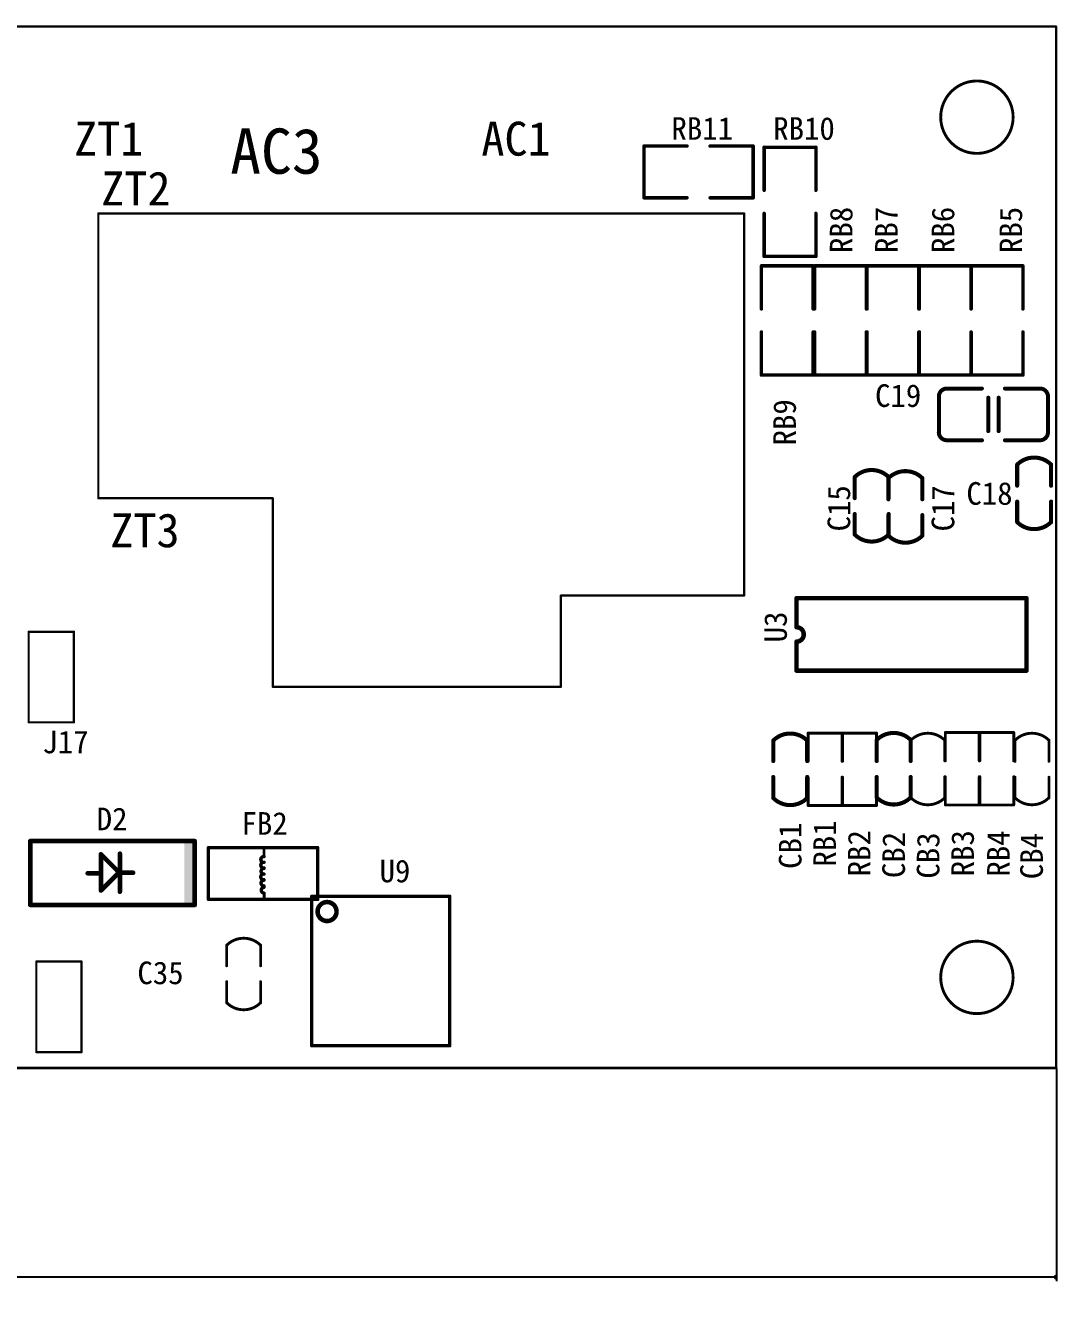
# Model space of a CAD drawing. Extents: x 780 to 1278, y 406 to 602.
# Drawn here: x 1120.5 to 1166.1, y 452.1 to 508.4 of the extents above; entities that cross this region are included whole.
import ezdxf

# ---------------------------------------------------------------- set-up
doc = ezdxf.new("R2010")
doc.units = 0
doc.header["$MEASUREMENT"] = 0
doc.layers.get('0').update_dxf_attribs({"linetype": 'CONTINUOUS'})
doc.layers.get('Defpoints').update_dxf_attribs({"linetype": 'CONTINUOUS'})
doc.layers.add('BOTTOMOVERLAY', color=7, linetype='CONTINUOUS')
doc.layers.add('KEEPOUTLAYER', color=6, linetype='CONTINUOUS')
doc.styles.get("Standard").update_dxf_attribs({"font": ''})
doc.styles.get('Standard').set_extended_font_data('SimSun')
doc.dimstyles.get("Standard").update_dxf_attribs({"dimtxt": 0.18, "dimasz": 0.18, "dimexe": 0.18, "dimexo": 0.0625, "dimgap": 0.09, "dimtad": 0, "dimtih": 1, "dimtoh": 1, "dimdec": 4, "dimzin": 0, "dimdsep": 46, "dimtxsty": 'Standard', "dimcen": 0.09, "dimadec": 0, "dimazin": 0, "dimtfac": 1, "dimtdec": 4, "dimtofl": 0, "dimtmove": 0, "dimatfit": 0, "dimfxl": 1, "dimtolj": 1, "dimtzin": 0, "dimarcsym": 0})

# ---------------------------------------------------------------- blocks, each defined once
blk = doc.blocks.new('2_0_2_B_12')
at = {"layer": 'BOTTOMOVERLAY', "const_width": 0.1}
for points in [[(-1, -2), (-1, 2)], [(-1, 2), (1, 2)], [(1, -2), (1, 2)], [(-1, -2), (1, -2)]]:
    blk.add_lwpolyline(points, dxfattribs=at)
at = {"layer": 'BOTTOMOVERLAY', "const_width": 0.05}
for points in [[(-1.025, 2, 1), (-0.975, 2, 1)], [(-1.025, 2, 1), (-0.975, 2, 1)], [(0.975, 2, 1), (1.025, 2, 1)], [(0.975, 2, 1), (1.025, 2, 1)], [(-1.025, -2, 1), (-0.975, -2, 1)], [(-1.025, -2, 1), (-0.975, -2, 1)], [(0.975, -2, 1), (1.025, -2, 1)], [(0.975, -2, 1), (1.025, -2, 1)]]:
    blk.add_lwpolyline(points, format="xyb", close=True, dxfattribs=at)
blk = doc.blocks.new('2_0_2_B_13')
at = {"layer": 'BOTTOMOVERLAY', "const_width": 0.1}
for points in [[(-1, 2), (-1, -2)], [(1, 2), (-1, 2)], [(1, 2), (1, -2)], [(1, -2), (-1, -2)]]:
    blk.add_lwpolyline(points, dxfattribs=at)
at = {"layer": 'BOTTOMOVERLAY', "const_width": 0.05}
for points in [[(-1.025, 2, 1), (-0.975, 2, 1)], [(-1.025, 2, 1), (-0.975, 2, 1)], [(0.975, 2, 1), (1.025, 2, 1)], [(0.975, 2, 1), (1.025, 2, 1)], [(-1.025, -2, 1), (-0.975, -2, 1)], [(-1.025, -2, 1), (-0.975, -2, 1)], [(0.975, -2, 1), (1.025, -2, 1)], [(0.975, -2, 1), (1.025, -2, 1)]]:
    blk.add_lwpolyline(points, format="xyb", close=True, dxfattribs=at)
blk = doc.blocks.new('0805_B_16')
at = {"layer": 'BOTTOMOVERLAY', "const_width": 0.15}
for points in [[(-2.413, -1.143), (-2.413, 1.143)], [(-0.508, 1.143), (-2.413, 1.143)], [(2.413, 1.143), (0.508, 1.143)], [(2.413, -1.143), (2.413, 1.143)], [(-0.508, -1.143), (-2.413, -1.143)], [(2.413, -1.143), (0.508, -1.143)]]:
    blk.add_lwpolyline(points, dxfattribs=at)
at = {"layer": 'BOTTOMOVERLAY', "const_width": 0.075}
for points in [[(-2.451, 1.143, 1), (-2.375, 1.143, 1)], [(-2.451, 1.143, 1), (-2.375, 1.143, 1)], [(-0.546, 1.143, 1), (-0.47, 1.143, 1)], [(0.47, 1.143, 1), (0.546, 1.143, 1)], [(2.375, 1.143, 1), (2.451, 1.143, 1)], [(2.375, 1.143, 1), (2.451, 1.143, 1)], [(-2.451, -1.143, 1), (-2.375, -1.143, 1)], [(-2.451, -1.143, 1), (-2.375, -1.143, 1)], [(-0.546, -1.143, 1), (-0.47, -1.143, 1)], [(0.47, -1.143, 1), (0.546, -1.143, 1)], [(2.375, -1.143, 1), (2.451, -1.143, 1)], [(2.375, -1.143, 1), (2.451, -1.143, 1)]]:
    blk.add_lwpolyline(points, format="xyb", close=True, dxfattribs=at)
blk = doc.blocks.new('0805_B_17')
at = {"layer": 'BOTTOMOVERLAY', "const_width": 0.15}
for points in [[(-0.508, 1.143), (-2.413, 1.143)], [(-2.413, -1.143), (-2.413, 1.143)], [(2.413, 1.143), (0.508, 1.143)], [(2.413, -1.143), (2.413, 1.143)], [(-0.508, -1.143), (-2.413, -1.143)], [(2.413, -1.143), (0.508, -1.143)]]:
    blk.add_lwpolyline(points, dxfattribs=at)
at = {"layer": 'BOTTOMOVERLAY', "const_width": 0.075}
for points in [[(-2.451, 1.143, 1), (-2.375, 1.143, 1)], [(-2.451, 1.143, 1), (-2.375, 1.143, 1)], [(-0.546, 1.143, 1), (-0.47, 1.143, 1)], [(0.47, 1.143, 1), (0.546, 1.143, 1)], [(2.375, 1.143, 1), (2.451, 1.143, 1)], [(2.375, 1.143, 1), (2.451, 1.143, 1)], [(-2.451, -1.143, 1), (-2.375, -1.143, 1)], [(-2.451, -1.143, 1), (-2.375, -1.143, 1)], [(-0.546, -1.143, 1), (-0.47, -1.143, 1)], [(0.47, -1.143, 1), (0.546, -1.143, 1)], [(2.375, -1.143, 1), (2.451, -1.143, 1)], [(2.375, -1.143, 1), (2.451, -1.143, 1)]]:
    blk.add_lwpolyline(points, format="xyb", close=True, dxfattribs=at)
blk = doc.blocks.new('0805_B_18')
at = {"layer": 'BOTTOMOVERLAY', "const_width": 0.15}
for points in [[(-0.508, 1.143), (-2.413, 1.143)], [(-2.413, -1.143), (-2.413, 1.143)], [(2.413, 1.143), (0.508, 1.143)], [(2.413, -1.143), (2.413, 1.143)], [(-0.508, -1.143), (-2.413, -1.143)], [(2.413, -1.143), (0.508, -1.143)]]:
    blk.add_lwpolyline(points, dxfattribs=at)
at = {"layer": 'BOTTOMOVERLAY', "const_width": 0.075}
for points in [[(-2.451, 1.143, 1), (-2.375, 1.143, 1)], [(-2.451, 1.143, 1), (-2.375, 1.143, 1)], [(-0.546, 1.143, 1), (-0.47, 1.143, 1)], [(0.47, 1.143, 1), (0.546, 1.143, 1)], [(2.375, 1.143, 1), (2.451, 1.143, 1)], [(2.375, 1.143, 1), (2.451, 1.143, 1)], [(-2.451, -1.143, 1), (-2.375, -1.143, 1)], [(-2.451, -1.143, 1), (-2.375, -1.143, 1)], [(-0.546, -1.143, 1), (-0.47, -1.143, 1)], [(0.47, -1.143, 1), (0.546, -1.143, 1)], [(2.375, -1.143, 1), (2.451, -1.143, 1)], [(2.375, -1.143, 1), (2.451, -1.143, 1)]]:
    blk.add_lwpolyline(points, format="xyb", close=True, dxfattribs=at)
blk = doc.blocks.new('0603C_B_41')
at = {"layer": 'BOTTOMOVERLAY', "const_width": 0.18}
for points in [[(-0.75, 1.257, -0.414214), (0.75, 1.257)], [(0.75, -1.283, -0.414214), (-0.75, -1.283)]]:
    blk.add_lwpolyline(points, format="xyb", dxfattribs=at)
for points in [[(-0.75, 1.257), (-0.75, 0.35)], [(0.75, 1.257), (0.75, 0.35)], [(-0.75, -0.35), (-0.75, -1.283)], [(0.75, -0.35), (0.75, -1.283)]]:
    blk.add_lwpolyline(points, dxfattribs=at)
at = {"layer": 'BOTTOMOVERLAY', "const_width": 0.09}
for points in [[(-0.795, 1.257, 1), (-0.705, 1.257, 1)], [(-0.795, 1.257, 1), (-0.705, 1.257, 1)], [(0.705, 1.257, 1), (0.795, 1.257, 1)], [(0.705, 1.257, 1), (0.795, 1.257, 1)], [(-0.795, 0.35, 1), (-0.705, 0.35, 1)], [(0.705, 0.35, 1), (0.795, 0.35, 1)], [(-0.795, -0.35, 1), (-0.705, -0.35, 1)], [(0.705, -0.35, 1), (0.795, -0.35, 1)], [(-0.795, -1.283, 1), (-0.705, -1.283, 1)], [(-0.795, -1.283, 1), (-0.705, -1.283, 1)], [(0.705, -1.283, 1), (0.795, -1.283, 1)], [(0.705, -1.283, 1), (0.795, -1.283, 1)]]:
    blk.add_lwpolyline(points, format="xyb", close=True, dxfattribs=at)
blk = doc.blocks.new('0603C_B_43')
at = {"layer": 'BOTTOMOVERLAY', "const_width": 0.18}
for points in [[(-0.75, 1.257, -0.414214), (0.75, 1.257)], [(0.75, -1.283, -0.414214), (-0.75, -1.283)]]:
    blk.add_lwpolyline(points, format="xyb", dxfattribs=at)
for points in [[(-0.75, 1.257), (-0.75, 0.35)], [(0.75, 1.257), (0.75, 0.35)], [(-0.75, -0.35), (-0.75, -1.283)], [(0.75, -0.35), (0.75, -1.283)]]:
    blk.add_lwpolyline(points, dxfattribs=at)
at = {"layer": 'BOTTOMOVERLAY', "const_width": 0.09}
for points in [[(-0.795, 1.257, 1), (-0.705, 1.257, 1)], [(-0.795, 1.257, 1), (-0.705, 1.257, 1)], [(0.705, 1.257, 1), (0.795, 1.257, 1)], [(0.705, 1.257, 1), (0.795, 1.257, 1)], [(-0.795, 0.35, 1), (-0.705, 0.35, 1)], [(0.705, 0.35, 1), (0.795, 0.35, 1)], [(-0.795, -0.35, 1), (-0.705, -0.35, 1)], [(0.705, -0.35, 1), (0.795, -0.35, 1)], [(-0.795, -1.283, 1), (-0.705, -1.283, 1)], [(-0.795, -1.283, 1), (-0.705, -1.283, 1)], [(0.705, -1.283, 1), (0.795, -1.283, 1)], [(0.705, -1.283, 1), (0.795, -1.283, 1)]]:
    blk.add_lwpolyline(points, format="xyb", close=True, dxfattribs=at)
blk = doc.blocks.new('0603C_B_44')
at = {"layer": 'BOTTOMOVERLAY', "const_width": 0.18}
for points in [[(-0.75, 1.257, -0.414214), (0.75, 1.257)], [(0.75, -1.283, -0.414214), (-0.75, -1.283)]]:
    blk.add_lwpolyline(points, format="xyb", dxfattribs=at)
for points in [[(-0.75, 1.257), (-0.75, 0.35)], [(0.75, 1.257), (0.75, 0.35)], [(-0.75, -0.35), (-0.75, -1.283)], [(0.75, -0.35), (0.75, -1.283)]]:
    blk.add_lwpolyline(points, dxfattribs=at)
at = {"layer": 'BOTTOMOVERLAY', "const_width": 0.09}
for points in [[(-0.795, 1.257, 1), (-0.705, 1.257, 1)], [(-0.795, 1.257, 1), (-0.705, 1.257, 1)], [(0.705, 1.257, 1), (0.795, 1.257, 1)], [(0.705, 1.257, 1), (0.795, 1.257, 1)], [(-0.795, 0.35, 1), (-0.705, 0.35, 1)], [(0.705, 0.35, 1), (0.795, 0.35, 1)], [(-0.795, -0.35, 1), (-0.705, -0.35, 1)], [(0.705, -0.35, 1), (0.795, -0.35, 1)], [(-0.795, -1.283, 1), (-0.705, -1.283, 1)], [(-0.795, -1.283, 1), (-0.705, -1.283, 1)], [(0.705, -1.283, 1), (0.795, -1.283, 1)], [(0.705, -1.283, 1), (0.795, -1.283, 1)]]:
    blk.add_lwpolyline(points, format="xyb", close=True, dxfattribs=at)
blk = doc.blocks.new('0805C_B_45')
at = {"layer": 'BOTTOMOVERLAY', "const_width": 0.178}
for points in [[(-2.413, 0.787, -0.414214), (-2.06, 1.14)], [(2.057, 1.143, -0.414214), (2.41, 0.79)], [(-2.057, -1.143, -0.414214), (-2.41, -0.79)], [(2.413, -0.787, -0.414214), (2.06, -1.14)]]:
    blk.add_lwpolyline(points, format="xyb", dxfattribs=at)
for points in [[(-0.508, 1.143), (-2.06, 1.143)], [(2.057, 1.143), (0.508, 1.143)], [(-2.41, 0.785), (-2.41, -0.79)], [(-0.229, 0.737), (-0.229, -0.737)], [(0.229, 0.737), (0.229, -0.737)], [(2.413, 0.787), (2.413, -0.787)], [(-0.508, -1.143), (-2.057, -1.143)], [(2.06, -1.143), (0.508, -1.143)]]:
    blk.add_lwpolyline(points, dxfattribs=at)
at = {"layer": 'BOTTOMOVERLAY', "const_width": 0.0889}
for points in [[(-2.105, 1.143, 1), (-2.016, 1.143, 1)], [(-2.105, 1.14, 1), (-2.016, 1.14, 1)], [(-0.552, 1.143, 1), (-0.464, 1.143, 1)], [(0.464, 1.143, 1), (0.552, 1.143, 1)], [(2.013, 1.143, 1), (2.102, 1.143, 1)], [(2.013, 1.143, 1), (2.102, 1.143, 1)], [(-2.457, 0.787, 1), (-2.369, 0.787, 1)], [(-2.455, 0.785, 1), (-2.366, 0.785, 1)], [(-0.273, 0.737, 1), (-0.184, 0.737, 1)], [(0.184, 0.737, 1), (0.273, 0.737, 1)], [(2.366, 0.79, 1), (2.455, 0.79, 1)], [(2.369, 0.787, 1), (2.457, 0.787, 1)], [(-2.455, -0.79, 1), (-2.366, -0.79, 1)], [(-2.455, -0.79, 1), (-2.366, -0.79, 1)], [(-2.102, -1.143, 1), (-2.013, -1.143, 1)], [(-2.102, -1.143, 1), (-2.013, -1.143, 1)], [(-0.552, -1.143, 1), (-0.464, -1.143, 1)], [(-0.273, -0.737, 1), (-0.184, -0.737, 1)], [(0.184, -0.737, 1), (0.273, -0.737, 1)], [(0.464, -1.143, 1), (0.552, -1.143, 1)], [(2.016, -1.14, 1), (2.105, -1.14, 1)], [(2.016, -1.143, 1), (2.105, -1.143, 1)], [(2.369, -0.787, 1), (2.457, -0.787, 1)], [(2.369, -0.787, 1), (2.457, -0.787, 1)]]:
    blk.add_lwpolyline(points, format="xyb", close=True, dxfattribs=at)
blk = doc.blocks.new('0603C_B_60')
at = {"layer": 'BOTTOMOVERLAY', "const_width": 0.127}
for points in [[(-1.27, -0.734, -0.414213), (-1.27, 0.766)], [(1.27, 0.766, -0.414213), (1.27, -0.734)]]:
    blk.add_lwpolyline(points, format="xyb", dxfattribs=at)
at = {"layer": 'BOTTOMOVERLAY', "const_width": 0.0635}
for points in [[(-1.302, 0.766, 1), (-1.238, 0.766, 1)], [(-1.302, 0.766, 1), (-1.238, 0.766, 1)], [(-0.394, 0.766, 1), (-0.331, 0.766, 1)], [(0.306, 0.766, 1), (0.369, 0.766, 1)], [(1.238, 0.766, 1), (1.302, 0.766, 1)], [(1.238, 0.766, 1), (1.302, 0.766, 1)], [(-1.302, -0.734, 1), (-1.238, -0.734, 1)], [(-1.302, -0.734, 1), (-1.238, -0.734, 1)], [(-0.394, -0.734, 1), (-0.331, -0.734, 1)], [(0.306, -0.734, 1), (0.369, -0.734, 1)], [(1.238, -0.734, 1), (1.302, -0.734, 1)], [(1.238, -0.734, 1), (1.302, -0.734, 1)]]:
    blk.add_lwpolyline(points, format="xyb", close=True, dxfattribs=at)
at = {"layer": 'BOTTOMOVERLAY', "const_width": 0.127}
for points in [[(-0.363, 0.766), (-1.27, 0.766)], [(1.27, 0.766), (0.337, 0.766)], [(-0.363, -0.734), (-1.27, -0.734)], [(1.27, -0.734), (0.337, -0.734)]]:
    blk.add_lwpolyline(points, dxfattribs=at)
blk = doc.blocks.new('0603C_B_70')
at = {"layer": 'BOTTOMOVERLAY', "const_width": 0.18}
for points in [[(-0.75, 1.257, -0.414214), (0.75, 1.257)], [(0.75, -1.283, -0.414214), (-0.75, -1.283)]]:
    blk.add_lwpolyline(points, format="xyb", dxfattribs=at)
for points in [[(-0.75, 0.35), (-0.75, 1.257)], [(0.75, 0.35), (0.75, 1.257)], [(-0.75, -1.283), (-0.75, -0.35)], [(0.75, -1.283), (0.75, -0.35)]]:
    blk.add_lwpolyline(points, dxfattribs=at)
at = {"layer": 'BOTTOMOVERLAY', "const_width": 0.09}
for points in [[(-0.795, 1.257, 1), (-0.705, 1.257, 1)], [(-0.795, 1.257, 1), (-0.705, 1.257, 1)], [(0.705, 1.257, 1), (0.795, 1.257, 1)], [(0.705, 1.257, 1), (0.795, 1.257, 1)], [(-0.795, 0.35, 1), (-0.705, 0.35, 1)], [(0.705, 0.35, 1), (0.795, 0.35, 1)], [(-0.795, -0.35, 1), (-0.705, -0.35, 1)], [(0.705, -0.35, 1), (0.795, -0.35, 1)], [(-0.795, -1.283, 1), (-0.705, -1.283, 1)], [(-0.795, -1.283, 1), (-0.705, -1.283, 1)], [(0.705, -1.283, 1), (0.795, -1.283, 1)], [(0.705, -1.283, 1), (0.795, -1.283, 1)]]:
    blk.add_lwpolyline(points, format="xyb", close=True, dxfattribs=at)
blk = doc.blocks.new('0603C_B_71')
at = {"layer": 'BOTTOMOVERLAY', "const_width": 0.18}
for points in [[(-0.75, 1.257, -0.414214), (0.75, 1.257)], [(0.75, -1.283, -0.414214), (-0.75, -1.283)]]:
    blk.add_lwpolyline(points, format="xyb", dxfattribs=at)
for points in [[(-0.75, 1.257), (-0.75, 0.35)], [(0.75, 1.257), (0.75, 0.35)], [(-0.75, -0.35), (-0.75, -1.283)], [(0.75, -0.35), (0.75, -1.283)]]:
    blk.add_lwpolyline(points, dxfattribs=at)
at = {"layer": 'BOTTOMOVERLAY', "const_width": 0.09}
for points in [[(-0.795, 1.257, 1), (-0.705, 1.257, 1)], [(-0.795, 1.257, 1), (-0.705, 1.257, 1)], [(0.705, 1.257, 1), (0.795, 1.257, 1)], [(0.705, 1.257, 1), (0.795, 1.257, 1)], [(-0.795, 0.35, 1), (-0.705, 0.35, 1)], [(0.705, 0.35, 1), (0.795, 0.35, 1)], [(-0.795, -0.35, 1), (-0.705, -0.35, 1)], [(0.705, -0.35, 1), (0.795, -0.35, 1)], [(-0.795, -1.283, 1), (-0.705, -1.283, 1)], [(-0.795, -1.283, 1), (-0.705, -1.283, 1)], [(0.705, -1.283, 1), (0.795, -1.283, 1)], [(0.705, -1.283, 1), (0.795, -1.283, 1)]]:
    blk.add_lwpolyline(points, format="xyb", close=True, dxfattribs=at)
blk = doc.blocks.new('0603C_B_72')
at = {"layer": 'BOTTOMOVERLAY', "const_width": 0.127}
for points in [[(-1.27, -0.734, -0.414213), (-1.27, 0.766)], [(1.27, 0.766, -0.414213), (1.27, -0.734)]]:
    blk.add_lwpolyline(points, format="xyb", dxfattribs=at)
for points in [[(-1.27, 0.766), (-0.363, 0.766)], [(0.337, 0.766), (1.27, 0.766)], [(-1.27, -0.734), (-0.363, -0.734)], [(0.337, -0.734), (1.27, -0.734)]]:
    blk.add_lwpolyline(points, dxfattribs=at)
at = {"layer": 'BOTTOMOVERLAY', "const_width": 0.0635}
for points in [[(-1.302, 0.766, 1), (-1.238, 0.766, 1)], [(-1.302, 0.766, 1), (-1.238, 0.766, 1)], [(-0.394, 0.766, 1), (-0.331, 0.766, 1)], [(0.306, 0.766, 1), (0.369, 0.766, 1)], [(1.238, 0.766, 1), (1.302, 0.766, 1)], [(1.238, 0.766, 1), (1.302, 0.766, 1)], [(-1.302, -0.734, 1), (-1.238, -0.734, 1)], [(-1.302, -0.734, 1), (-1.238, -0.734, 1)], [(-0.394, -0.734, 1), (-0.331, -0.734, 1)], [(0.306, -0.734, 1), (0.369, -0.734, 1)], [(1.238, -0.734, 1), (1.302, -0.734, 1)], [(1.238, -0.734, 1), (1.302, -0.734, 1)]]:
    blk.add_lwpolyline(points, format="xyb", close=True, dxfattribs=at)
blk = doc.blocks.new('0603C_B_73')
at = {"layer": 'BOTTOMOVERLAY', "const_width": 0.127}
for points in [[(-1.27, -0.734, -0.414213), (-1.27, 0.766)], [(1.27, 0.766, -0.414213), (1.27, -0.734)]]:
    blk.add_lwpolyline(points, format="xyb", dxfattribs=at)
at = {"layer": 'BOTTOMOVERLAY', "const_width": 0.0635}
for points in [[(-1.302, 0.766, 1), (-1.238, 0.766, 1)], [(-1.302, 0.766, 1), (-1.238, 0.766, 1)], [(-0.394, 0.766, 1), (-0.331, 0.766, 1)], [(0.306, 0.766, 1), (0.369, 0.766, 1)], [(1.238, 0.766, 1), (1.302, 0.766, 1)], [(1.238, 0.766, 1), (1.302, 0.766, 1)], [(-1.302, -0.734, 1), (-1.238, -0.734, 1)], [(-1.302, -0.734, 1), (-1.238, -0.734, 1)], [(-0.394, -0.734, 1), (-0.331, -0.734, 1)], [(0.306, -0.734, 1), (0.369, -0.734, 1)], [(1.238, -0.734, 1), (1.302, -0.734, 1)], [(1.238, -0.734, 1), (1.302, -0.734, 1)]]:
    blk.add_lwpolyline(points, format="xyb", close=True, dxfattribs=at)
at = {"layer": 'BOTTOMOVERLAY', "const_width": 0.127}
for points in [[(-0.363, 0.766), (-1.27, 0.766)], [(1.27, 0.766), (0.337, 0.766)], [(-0.363, -0.734), (-1.27, -0.734)], [(1.27, -0.734), (0.337, -0.734)]]:
    blk.add_lwpolyline(points, dxfattribs=at)
blk = doc.blocks.new('4007_4148_SMT_B_75')
at = {"layer": 'BOTTOMOVERLAY', "const_width": 0.203}
for points in [[(-3.468, 1.397), (-3.468, -1.422)], [(3.796, 1.397), (-3.468, 1.397)], [(3.796, 1.397), (3.796, -1.422)], [(0.469, -0.051), (-0.344, 0.762)], [(-0.344, 0.762), (-0.344, -0.838)], [(0.494, 0.813), (0.494, -0.864)], [(-0.344, 0), (-0.928, 0)], [(0.494, 0), (-0.344, -0.838)], [(0.494, -0.051), (0.469, -0.051)], [(1.078, -0.025), (0.494, -0.025)], [(3.796, -1.422), (-3.468, -1.422)]]:
    blk.add_lwpolyline(points, dxfattribs=at)
at = {"layer": 'BOTTOMOVERLAY', "const_width": 0.102}
for points in [[(-3.519, 1.397, 1), (-3.418, 1.397, 1)], [(-3.519, 1.397, 1), (-3.418, 1.397, 1)], [(3.745, 1.397, 1), (3.847, 1.397, 1)], [(3.745, 1.397, 1), (3.847, 1.397, 1)], [(-0.395, 0.762, 1), (-0.293, 0.762, 1)], [(-0.395, 0.762, 1), (-0.293, 0.762, 1)], [(0.443, 0.813, 1), (0.545, 0.813, 1)], [(-0.979, 0, 1), (-0.878, 0, 1)], [(-0.395, 0, 1), (-0.293, 0, 1)], [(0.418, -0.051, 1), (0.519, -0.051, 1)], [(0.418, -0.051, 1), (0.519, -0.051, 1)], [(0.443, 0, 1), (0.545, 0, 1)], [(0.443, -0.025, 1), (0.545, -0.025, 1)], [(0.443, -0.051, 1), (0.545, -0.051, 1)], [(1.027, -0.025, 1), (1.129, -0.025, 1)], [(-0.395, -0.838, 1), (-0.293, -0.838, 1)], [(-0.395, -0.838, 1), (-0.293, -0.838, 1)], [(0.443, -0.864, 1), (0.545, -0.864, 1)], [(-3.519, -1.422, 1), (-3.418, -1.422, 1)], [(-3.519, -1.422, 1), (-3.418, -1.422, 1)], [(3.745, -1.422, 1), (3.847, -1.422, 1)], [(3.745, -1.422, 1), (3.847, -1.422, 1)]]:
    blk.add_lwpolyline(points, format="xyb", close=True, dxfattribs=at)
at = {"layer": 'BOTTOMOVERLAY'}
blk.add_solid([(3.339, -1.499), (3.9, -1.499), (3.339, 1.499), (3.9, 1.499)], dxfattribs=at)
blk = doc.blocks.new('0805L_B_76')
at = {"layer": 'BOTTOMOVERLAY'}
for points, const_width in [([(-2.413, -1.143), (-2.413, 1.143)], 0.15), ([(-2.413, 1.143), (2.413, 1.143)], 0.15), ([(-0.045, 0.744), (-0.045, 1.143)], 0.12), ([(2.413, -1.143), (2.413, 1.143)], 0.15), ([(-2.42, -1.143), (2.413, -1.143)], 0.15), ([(-0.051, -1.143), (-0.051, -0.868)], 0.12)]:
    blk.add_lwpolyline(points, dxfattribs=dict(at, const_width=const_width))
for points, const_width in [([(-2.451, 1.143, 1), (-2.375, 1.143, 1)], 0.075), ([(-2.451, 1.143, 1), (-2.375, 1.143, 1)], 0.075), ([(-0.075, 1.143, 1), (-0.015, 1.143, 1)], 0.06), ([(2.375, 1.143, 1), (2.451, 1.143, 1)], 0.075), ([(2.375, 1.143, 1), (2.451, 1.143, 1)], 0.075), ([(-0.082, 0.744, 1), (-0.007, 0.744, 1)], 0.075), ([(-0.082, 0.494, 1), (-0.007, 0.494, 1)], 0.075), ([(-0.082, 0.494, 1), (-0.007, 0.494, 1)], 0.075), ([(-0.075, 0.744, 1), (-0.015, 0.744, 1)], 0.06), ([(-0.081, 0.244, 1), (-0.006, 0.244, 1)], 0.075), ([(-0.08, 0.223, 1), (-0.005, 0.223, 1)], 0.075), ([(-0.08, -0.027, 1), (-0.005, -0.027, 1)], 0.075), ([(-0.08, -0.027, 1), (-0.005, -0.027, 1)], 0.075), ([(-0.08, -0.277, 1), (-0.005, -0.277, 1)], 0.075), ([(-0.078, -0.298, 1), (-0.003, -0.298, 1)], 0.075), ([(-0.078, -0.548, 1), (-0.003, -0.548, 1)], 0.075), ([(-0.078, -0.608, 1), (-0.003, -0.608, 1)], 0.075), ([(-2.458, -1.143, 1), (-2.382, -1.143, 1)], 0.075), ([(-2.451, -1.143, 1), (-2.375, -1.143, 1)], 0.075), ([(-0.078, -0.868, 1), (-0.003, -0.868, 1)], 0.075), ([(-0.081, -0.868, 1), (-0.021, -0.868, 1)], 0.06), ([(-0.081, -1.143, 1), (-0.021, -1.143, 1)], 0.06), ([(2.375, -1.143, 1), (2.451, -1.143, 1)], 0.075), ([(2.375, -1.143, 1), (2.451, -1.143, 1)], 0.075)]:
    blk.add_lwpolyline(points, format="xyb", close=True, dxfattribs=dict(at, const_width=const_width))
at = {"layer": 'BOTTOMOVERLAY', "const_width": 0.15}
for points in [[(-0.044, 0.744, -1.13328), (-0.044, 0.494)], [(-0.044, 0.494, -1.13328), (-0.044, 0.244)], [(-0.042, 0.223, -1.026529), (-0.042, -0.027)], [(-0.042, -0.027, -1.13328), (-0.042, -0.277)], [(-0.041, -0.298, -1.026529), (-0.041, -0.548)], [(-0.041, -0.608, -0.895675), (-0.041, -0.868)]]:
    blk.add_lwpolyline(points, format="xyb", dxfattribs=at)
blk = doc.blocks.new('0603_B_170')
at = {"layer": 'BOTTOMOVERLAY', "const_width": 0.127}
for points in [[(-0.363, 0.766), (-1.613, 0.766)], [(-1.613, 0.766), (-1.613, -0.734)], [(1.587, 0.766), (0.337, 0.766)], [(1.587, 0.766), (1.587, -0.734)], [(-0.363, -0.734), (-1.613, -0.734)], [(1.587, -0.734), (0.337, -0.734)]]:
    blk.add_lwpolyline(points, dxfattribs=at)
at = {"layer": 'BOTTOMOVERLAY', "const_width": 0.0635}
for points in [[(-1.644, 0.766, 1), (-1.581, 0.766, 1)], [(-1.644, 0.766, 1), (-1.581, 0.766, 1)], [(-0.394, 0.766, 1), (-0.331, 0.766, 1)], [(0.306, 0.766, 1), (0.369, 0.766, 1)], [(1.556, 0.766, 1), (1.619, 0.766, 1)], [(1.556, 0.766, 1), (1.619, 0.766, 1)], [(-1.644, -0.734, 1), (-1.581, -0.734, 1)], [(-1.644, -0.734, 1), (-1.581, -0.734, 1)], [(-0.394, -0.734, 1), (-0.331, -0.734, 1)], [(0.306, -0.734, 1), (0.369, -0.734, 1)], [(1.556, -0.734, 1), (1.619, -0.734, 1)], [(1.556, -0.734, 1), (1.619, -0.734, 1)]]:
    blk.add_lwpolyline(points, format="xyb", close=True, dxfattribs=at)
blk = doc.blocks.new('0603_B_171')
at = {"layer": 'BOTTOMOVERLAY', "const_width": 0.127}
for points in [[(-0.363, 0.766), (-1.613, 0.766)], [(-1.613, 0.766), (-1.613, -0.734)], [(1.587, 0.766), (0.337, 0.766)], [(1.587, 0.766), (1.587, -0.734)], [(-0.363, -0.734), (-1.613, -0.734)], [(1.587, -0.734), (0.337, -0.734)]]:
    blk.add_lwpolyline(points, dxfattribs=at)
at = {"layer": 'BOTTOMOVERLAY', "const_width": 0.0635}
for points in [[(-1.644, 0.766, 1), (-1.581, 0.766, 1)], [(-1.644, 0.766, 1), (-1.581, 0.766, 1)], [(-0.394, 0.766, 1), (-0.331, 0.766, 1)], [(0.306, 0.766, 1), (0.369, 0.766, 1)], [(1.556, 0.766, 1), (1.619, 0.766, 1)], [(1.556, 0.766, 1), (1.619, 0.766, 1)], [(-1.644, -0.734, 1), (-1.581, -0.734, 1)], [(-1.644, -0.734, 1), (-1.581, -0.734, 1)], [(-0.394, -0.734, 1), (-0.331, -0.734, 1)], [(0.306, -0.734, 1), (0.369, -0.734, 1)], [(1.556, -0.734, 1), (1.619, -0.734, 1)], [(1.556, -0.734, 1), (1.619, -0.734, 1)]]:
    blk.add_lwpolyline(points, format="xyb", close=True, dxfattribs=at)
blk = doc.blocks.new('0603_B_172')
at = {"layer": 'BOTTOMOVERLAY', "const_width": 0.127}
for points in [[(-0.363, 0.766), (-1.613, 0.766)], [(-1.613, 0.766), (-1.613, -0.734)], [(1.587, 0.766), (0.337, 0.766)], [(1.587, 0.766), (1.587, -0.734)], [(-0.363, -0.734), (-1.613, -0.734)], [(1.587, -0.734), (0.337, -0.734)]]:
    blk.add_lwpolyline(points, dxfattribs=at)
at = {"layer": 'BOTTOMOVERLAY', "const_width": 0.0635}
for points in [[(-1.644, 0.766, 1), (-1.581, 0.766, 1)], [(-1.644, 0.766, 1), (-1.581, 0.766, 1)], [(-0.394, 0.766, 1), (-0.331, 0.766, 1)], [(0.306, 0.766, 1), (0.369, 0.766, 1)], [(1.556, 0.766, 1), (1.619, 0.766, 1)], [(1.556, 0.766, 1), (1.619, 0.766, 1)], [(-1.644, -0.734, 1), (-1.581, -0.734, 1)], [(-1.644, -0.734, 1), (-1.581, -0.734, 1)], [(-0.394, -0.734, 1), (-0.331, -0.734, 1)], [(0.306, -0.734, 1), (0.369, -0.734, 1)], [(1.556, -0.734, 1), (1.619, -0.734, 1)], [(1.556, -0.734, 1), (1.619, -0.734, 1)]]:
    blk.add_lwpolyline(points, format="xyb", close=True, dxfattribs=at)
blk = doc.blocks.new('0603_B_173')
at = {"layer": 'BOTTOMOVERLAY', "const_width": 0.127}
for points in [[(-0.363, 0.766), (-1.613, 0.766)], [(-1.613, 0.766), (-1.613, -0.734)], [(1.587, 0.766), (0.337, 0.766)], [(1.587, 0.766), (1.587, -0.734)], [(-0.363, -0.734), (-1.613, -0.734)], [(1.587, -0.734), (0.337, -0.734)]]:
    blk.add_lwpolyline(points, dxfattribs=at)
at = {"layer": 'BOTTOMOVERLAY', "const_width": 0.0635}
for points in [[(-1.645, 0.766, 1), (-1.581, 0.766, 1)], [(-1.645, 0.766, 1), (-1.581, 0.766, 1)], [(-0.394, 0.766, 1), (-0.331, 0.766, 1)], [(0.306, 0.766, 1), (0.369, 0.766, 1)], [(1.556, 0.766, 1), (1.619, 0.766, 1)], [(1.556, 0.766, 1), (1.619, 0.766, 1)], [(-1.645, -0.734, 1), (-1.581, -0.734, 1)], [(-1.645, -0.734, 1), (-1.581, -0.734, 1)], [(-0.394, -0.734, 1), (-0.331, -0.734, 1)], [(0.306, -0.734, 1), (0.369, -0.734, 1)], [(1.556, -0.734, 1), (1.619, -0.734, 1)], [(1.556, -0.734, 1), (1.619, -0.734, 1)]]:
    blk.add_lwpolyline(points, format="xyb", close=True, dxfattribs=at)
blk = doc.blocks.new('0805_B_174')
at = {"layer": 'BOTTOMOVERLAY', "const_width": 0.15}
for points in [[(-2.413, 1.143), (-0.508, 1.143)], [(-2.413, 1.143), (-2.413, -1.143)], [(0.508, 1.143), (2.413, 1.143)], [(2.413, 1.143), (2.413, -1.143)], [(-2.413, -1.143), (-0.508, -1.143)], [(0.508, -1.143), (2.413, -1.143)]]:
    blk.add_lwpolyline(points, dxfattribs=at)
at = {"layer": 'BOTTOMOVERLAY', "const_width": 0.075}
for points in [[(-2.451, 1.143, 1), (-2.375, 1.143, 1)], [(-2.451, 1.143, 1), (-2.375, 1.143, 1)], [(-0.546, 1.143, 1), (-0.47, 1.143, 1)], [(0.47, 1.143, 1), (0.546, 1.143, 1)], [(2.375, 1.143, 1), (2.451, 1.143, 1)], [(2.375, 1.143, 1), (2.451, 1.143, 1)], [(-2.451, -1.143, 1), (-2.375, -1.143, 1)], [(-2.451, -1.143, 1), (-2.375, -1.143, 1)], [(-0.546, -1.143, 1), (-0.47, -1.143, 1)], [(0.47, -1.143, 1), (0.546, -1.143, 1)], [(2.375, -1.143, 1), (2.451, -1.143, 1)], [(2.375, -1.143, 1), (2.451, -1.143, 1)]]:
    blk.add_lwpolyline(points, format="xyb", close=True, dxfattribs=at)
blk = doc.blocks.new('RN8207C_B_182')
at = {"layer": 'BOTTOMOVERLAY', "const_width": 0.2}
for points in [[(-1.6, 5.08), (1.6, 5.08)], [(-1.6, 5.08), (-1.6, -5.08)], [(1.6, 5.08), (1.6, -5.08)], [(-1.6, -5.08), (-0.318, -5.08)], [(0.318, -5.08), (1.6, -5.08)]]:
    blk.add_lwpolyline(points, dxfattribs=at)
at = {"layer": 'BOTTOMOVERLAY', "const_width": 0.1}
for points in [[(-1.65, 5.08, 1), (-1.55, 5.08, 1)], [(-1.65, 5.08, 1), (-1.55, 5.08, 1)], [(1.55, 5.08, 1), (1.65, 5.08, 1)], [(1.55, 5.08, 1), (1.65, 5.08, 1)], [(-1.65, -5.08, 1), (-1.55, -5.08, 1)], [(-1.65, -5.08, 1), (-1.55, -5.08, 1)], [(-0.367, -5.08, 1), (-0.268, -5.08, 1)], [(-0.367, -5.08, 1), (-0.268, -5.08, 1)], [(0.268, -5.08, 1), (0.367, -5.08, 1)], [(0.268, -5.08, 1), (0.367, -5.08, 1)], [(1.55, -5.08, 1), (1.65, -5.08, 1)], [(1.55, -5.08, 1), (1.65, -5.08, 1)]]:
    blk.add_lwpolyline(points, format="xyb", close=True, dxfattribs=at)
at = {"layer": 'BOTTOMOVERLAY', "const_width": 0.2}
blk.add_lwpolyline([(-0.318, -5.08, -1), (0.318, -5.08)], format="xyb", dxfattribs=at)
blk = doc.blocks.new('SMD_LM7805_B_188')
at = {"layer": 'BOTTOMOVERLAY', "const_width": 0.15}
for points in [[(-3.3, 5.212), (0, 5.212)], [(-3.3, 5.212), (-3.3, -0.888)], [(0, 5.212), (3.3, 5.212)], [(3.3, 5.212), (3.3, -0.888)], [(-3.3, -0.888), (0, -0.888)], [(0, -0.888), (3.3, -0.888)]]:
    blk.add_lwpolyline(points, dxfattribs=at)
at = {"layer": 'BOTTOMOVERLAY'}
for points, const_width in [([(-3.338, 5.212, 1), (-3.263, 5.212, 1)], 0.075), ([(-3.338, 5.212, 1), (-3.263, 5.212, 1)], 0.075), ([(-0.038, 5.212, 1), (0.038, 5.212, 1)], 0.075), ([(-0.038, 5.212, 1), (0.038, 5.212, 1)], 0.075), ([(3.263, 5.212, 1), (3.338, 5.212, 1)], 0.075), ([(3.263, 5.212, 1), (3.338, 5.212, 1)], 0.075), ([(3.048, -0.209, 1), (2.21, -0.209, 1)], 0.2), ([(2.16, -0.209, 1), (2.26, -0.209, 1)], 0.1), ([(2.998, -0.209, 1), (3.098, -0.209, 1)], 0.1), ([(-3.338, -0.888, 1), (-3.263, -0.888, 1)], 0.075), ([(-3.338, -0.888, 1), (-3.263, -0.888, 1)], 0.075), ([(-0.038, -0.888, 1), (0.038, -0.888, 1)], 0.075), ([(-0.038, -0.888, 1), (0.038, -0.888, 1)], 0.075), ([(3.263, -0.888, 1), (3.338, -0.888, 1)], 0.075), ([(3.263, -0.888, 1), (3.338, -0.888, 1)], 0.075)]:
    blk.add_lwpolyline(points, format="xyb", close=True, dxfattribs=dict(at, const_width=const_width))
blk = doc.blocks.new('0805_B_215')
at = {"layer": 'BOTTOMOVERLAY', "const_width": 0.15}
for points in [[(-2.413, 1.143), (-0.508, 1.143)], [(-2.413, 1.143), (-2.413, -1.143)], [(0.508, 1.143), (2.413, 1.143)], [(2.413, 1.143), (2.413, -1.143)], [(-2.413, -1.143), (-0.508, -1.143)], [(0.508, -1.143), (2.413, -1.143)]]:
    blk.add_lwpolyline(points, dxfattribs=at)
at = {"layer": 'BOTTOMOVERLAY', "const_width": 0.075}
for points in [[(-2.451, 1.143, 1), (-2.375, 1.143, 1)], [(-2.451, 1.143, 1), (-2.375, 1.143, 1)], [(-0.546, 1.143, 1), (-0.47, 1.143, 1)], [(0.47, 1.143, 1), (0.546, 1.143, 1)], [(2.375, 1.143, 1), (2.451, 1.143, 1)], [(2.375, 1.143, 1), (2.451, 1.143, 1)], [(-2.451, -1.143, 1), (-2.375, -1.143, 1)], [(-2.451, -1.143, 1), (-2.375, -1.143, 1)], [(-0.546, -1.143, 1), (-0.47, -1.143, 1)], [(0.47, -1.143, 1), (0.546, -1.143, 1)], [(2.375, -1.143, 1), (2.451, -1.143, 1)], [(2.375, -1.143, 1), (2.451, -1.143, 1)]]:
    blk.add_lwpolyline(points, format="xyb", close=True, dxfattribs=at)
blk = doc.blocks.new('0805_B_216')
at = {"layer": 'BOTTOMOVERLAY', "const_width": 0.15}
for points in [[(-0.508, 1.143), (-2.413, 1.143)], [(-2.413, -1.143), (-2.413, 1.143)], [(2.413, 1.143), (0.508, 1.143)], [(2.413, -1.143), (2.413, 1.143)], [(-0.508, -1.143), (-2.413, -1.143)], [(2.413, -1.143), (0.508, -1.143)]]:
    blk.add_lwpolyline(points, dxfattribs=at)
at = {"layer": 'BOTTOMOVERLAY', "const_width": 0.075}
for points in [[(-2.451, 1.143, 1), (-2.375, 1.143, 1)], [(-2.451, 1.143, 1), (-2.375, 1.143, 1)], [(-0.546, 1.143, 1), (-0.47, 1.143, 1)], [(0.47, 1.143, 1), (0.546, 1.143, 1)], [(2.375, 1.143, 1), (2.451, 1.143, 1)], [(2.375, 1.143, 1), (2.451, 1.143, 1)], [(-2.451, -1.143, 1), (-2.375, -1.143, 1)], [(-2.451, -1.143, 1), (-2.375, -1.143, 1)], [(-0.546, -1.143, 1), (-0.47, -1.143, 1)], [(0.47, -1.143, 1), (0.546, -1.143, 1)], [(2.375, -1.143, 1), (2.451, -1.143, 1)], [(2.375, -1.143, 1), (2.451, -1.143, 1)]]:
    blk.add_lwpolyline(points, format="xyb", close=True, dxfattribs=at)
blk = doc.blocks.new('0805_B_217')
at = {"layer": 'BOTTOMOVERLAY', "const_width": 0.15}
for points in [[(-0.508, 1.143), (-2.413, 1.143)], [(-2.413, 1.143), (-2.413, -1.143)], [(2.413, 1.143), (0.508, 1.143)], [(2.413, 1.143), (2.413, -1.143)], [(-0.508, -1.143), (-2.413, -1.143)], [(2.413, -1.143), (0.508, -1.143)]]:
    blk.add_lwpolyline(points, dxfattribs=at)
at = {"layer": 'BOTTOMOVERLAY', "const_width": 0.075}
for points in [[(-2.451, 1.143, 1), (-2.375, 1.143, 1)], [(-2.451, 1.143, 1), (-2.375, 1.143, 1)], [(-0.546, 1.143, 1), (-0.47, 1.143, 1)], [(0.47, 1.143, 1), (0.546, 1.143, 1)], [(2.375, 1.143, 1), (2.451, 1.143, 1)], [(2.375, 1.143, 1), (2.451, 1.143, 1)], [(-2.451, -1.143, 1), (-2.375, -1.143, 1)], [(-2.451, -1.143, 1), (-2.375, -1.143, 1)], [(-0.546, -1.143, 1), (-0.47, -1.143, 1)], [(0.47, -1.143, 1), (0.546, -1.143, 1)], [(2.375, -1.143, 1), (2.451, -1.143, 1)], [(2.375, -1.143, 1), (2.451, -1.143, 1)]]:
    blk.add_lwpolyline(points, format="xyb", close=True, dxfattribs=at)
blk = doc.blocks.new('_Open90')
at = {"color": 0, "linetype": 'ByBlock', "lineweight": -2}
for p, q in [((0, 0), (-1, 0)), ((-0.5, 0.5), (0, 0)), ((0, 0), (-0.5, -0.5))]:
    blk.add_line(p, q, dxfattribs=at)
blk = doc.blocks.new('*D1082')
at = {"color": 0, "linetype": 'Continuous', "lineweight": -2}
for p, q in [((831.139, 462.239), (831.139, 452.947)), ((1166.07, 462.312), (1166.07, 452.947))]:
    blk.add_line(p, q, dxfattribs=at)
at = {"color": 6, "linetype": 'Continuous', "lineweight": -2}
for p, q in [((831.319, 453.127), (996.134, 453.127)), ((1165.89, 453.127), (1001.075, 453.127))]:
    blk.add_line(p, q, dxfattribs=at)
at = {"layer": 'Defpoints', "color": 0, "linetype": 'Continuous'}
for p in [(831.139, 462.302), (1166.07, 462.375), (1166.07, 453.127)]:
    blk.add_point(p, dxfattribs=at)
at = {"color": 6, "linetype": 'Continuous', "lineweight": -2, "xscale": 0.18, "yscale": 0.18, "zscale": 0.18, "rotation": 180}
blk.add_blockref('_Open90', (831.139, 453.127), dxfattribs=at)
at = {"color": 6, "linetype": 'Continuous', "lineweight": -2, "xscale": 0.18, "yscale": 0.18, "zscale": 0.18}
blk.add_blockref('_Open90', (1166.07, 453.127), dxfattribs=at)
at = {"color": 6, "linetype": 'Continuous', "insert": (998.605, 453.127), "char_height": 1.5, "attachment_point": 5}
blk.add_mtext('\\A1;335', dxfattribs=at)

msp = doc.modelspace()

# ---------------------------------------------------------------- linework, layer by layer
at = {"layer": 'KEEPOUTLAYER'}
for points, const_width in [([(1166.047, 508.372), (831.047, 508.372)], 0.1), ([(1166.047, 462.372), (1166.047, 508.372)], 0.1), ([(1123.718, 499.709), (1123.718, 500.119)], 0.1), ([(1152.258, 500.119), (1123.718, 500.119)], 0.1), ([(1152.258, 483.238), (1152.258, 500.119)], 0.1), ([(1123.718, 487.538), (1123.718, 499.709)], 0.1), ([(1131.428, 487.538), (1123.718, 487.538)], 0.1), ([(1131.428, 479.208), (1131.428, 487.538)], 0.1), ([(1144.158, 479.208), (1144.158, 483.238)], 0.1), ([(1152.258, 483.238), (1144.158, 483.238)], 0.1), ([(1144.158, 479.208), (1131.428, 479.208)], 0.1), ([(1166.047, 462.372), (831.047, 462.372)], 0.127)]:
    msp.add_lwpolyline(points, dxfattribs=dict(at, const_width=const_width))
for points, const_width in [([(1166.072, 508.372, -1), (1166.022, 508.372, -1)], 0.05), ([(1166.072, 508.372, -1), (1166.022, 508.372, -1)], 0.05), ([(1160.947, 504.372, -1), (1164.147, 504.372, -1)], 0.127), ([(1160.979, 504.372, -1), (1160.915, 504.372, -1)], 0.0635), ([(1164.179, 504.372, -1), (1164.115, 504.372, -1)], 0.0635), ([(1123.743, 500.119, -1), (1123.693, 500.119, -1)], 0.05), ([(1123.743, 500.119, -1), (1123.693, 500.119, -1)], 0.05), ([(1152.283, 500.119, -1), (1152.233, 500.119, -1)], 0.05), ([(1152.283, 500.119, -1), (1152.233, 500.119, -1)], 0.05), ([(1123.743, 499.709, -1), (1123.693, 499.709, -1)], 0.05), ([(1123.743, 499.709, -1), (1123.693, 499.709, -1)], 0.05), ([(1123.743, 487.538, -1), (1123.693, 487.538, -1)], 0.05), ([(1123.743, 487.538, -1), (1123.693, 487.538, -1)], 0.05), ([(1131.453, 487.538, -1), (1131.403, 487.538, -1)], 0.05), ([(1131.453, 487.538, -1), (1131.403, 487.538, -1)], 0.05), ([(1144.183, 483.238, -1), (1144.133, 483.238, -1)], 0.05), ([(1144.183, 483.238, -1), (1144.133, 483.238, -1)], 0.05), ([(1152.283, 483.238, -1), (1152.233, 483.238, -1)], 0.05), ([(1152.283, 483.238, -1), (1152.233, 483.238, -1)], 0.05), ([(1131.453, 479.208, -1), (1131.403, 479.208, -1)], 0.05), ([(1131.453, 479.208, -1), (1131.403, 479.208, -1)], 0.05), ([(1144.183, 479.208, -1), (1144.133, 479.208, -1)], 0.05), ([(1144.183, 479.208, -1), (1144.133, 479.208, -1)], 0.05), ([(1160.947, 466.372, -1), (1164.147, 466.372, -1)], 0.127), ([(1160.979, 466.372, -1), (1160.915, 466.372, -1)], 0.0635), ([(1164.179, 466.372, -1), (1164.115, 466.372, -1)], 0.0635), ([(1166.079, 462.372, -1), (1166.015, 462.372, -1)], 0.0635), ([(1166.072, 462.372, -1), (1166.022, 462.372, -1)], 0.05)]:
    msp.add_lwpolyline(points, format="xyb", close=True, dxfattribs=dict(at, const_width=const_width))

# ---------------------------------------------------------------- block references
at = {"xscale": -1}
for name, p, rotation in [('0805_B_217', (1150.247, 501.952), 180), ('0805_B_216', (1154.287, 500.632), 90), ('0805_B_215', (1154.167, 495.392), 270), ('0805_B_16', (1156.517, 495.392), 270), ('0805_B_17', (1158.837, 495.392), 90), ('0805_B_18', (1161.147, 495.392), 90), ('0805_B_174', (1163.437, 495.392), 270), ('0805C_B_45', (1163.277, 491.242), 180), ('0603C_B_44', (1165.077, 487.742), 180), ('0603C_B_41', (1157.897, 487.192), 180), ('0603C_B_43', (1159.387, 487.142), 180), ('RN8207C_B_182', (1159.657, 481.522), 270), ('0603C_B_71', (1158.869, 475.577), 180), ('0603_B_170', (1155.821, 475.577), 270), ('0603_B_171', (1157.345, 475.577), 270), ('0603C_B_72', (1160.393, 475.577), 90), ('0603_B_172', (1161.917, 475.577), 90), ('0603_B_173', (1163.441, 475.577), 90), ('0603C_B_73', (1164.965, 475.577), 270), ('4007_4148_SMT_B_75', (1124.177, 470.972), 180), ('SMD_LM7805_B_188', (1134.037, 466.652), 270), ('0603C_B_60', (1130.157, 466.522), 90), ('2_0_2_B_13', (1121.977, 465.072), 180)]:
    msp.add_blockref(name, p, dxfattribs=dict(at, rotation=rotation))
for name, p in [('2_0_2_B_12', (1121.64, 479.639)), ('0603C_B_70', (1154.297, 475.577)), ('0805L_B_76', (1130.997, 470.962))]:
    msp.add_blockref(name, p, dxfattribs=at)

# ---------------------------------------------------------------- texts
at = {"layer": 'BOTTOMOVERLAY'}
for s, height, p in [('RB11', 1, (1149.047, 503.372)), ('RB10', 1, (1153.547, 503.372)), ('ZT1', 1.5, (1122.647, 502.672)), ('AC3', 2, (1129.547, 501.872)), ('AC1', 1.5, (1140.647, 502.672)), ('ZT2', 1.5, (1123.847, 500.472)), ('C19', 1, (1158.047, 491.572)), ('C18', 1, (1162.084, 487.25)), ('ZT3', 1.5, (1124.247, 485.372)), ('J17', 1, (1121.247, 476.272)), ('D2', 1, (1123.647, 472.872)), ('FB2', 1, (1130.047, 472.672)), ('U9', 1, (1136.147, 470.572)), ('C35', 1, (1125.447, 466.072))]:
    msp.add_text(s, height=height, dxfattribs=at).set_placement(p)
for s, p in [('RB8', (1157.047, 498.372)), ('RB7', (1159.047, 498.372)), ('RB6', (1161.547, 498.372)), ('RB5', (1164.547, 498.372)), ('RB9', (1154.547, 489.872)), ('C15', (1156.947, 486.072)), ('C17', (1161.547, 486.072)), ('U3', (1154.147, 481.172)), ('CB1', (1154.795, 471.166)), ('RB1', (1156.319, 471.267)), ('RB2', (1157.843, 470.836)), ('RB3', (1162.415, 470.836)), ('RB4', (1163.997, 470.822)), ('CB2', (1159.367, 470.759)), ('CB3', (1160.891, 470.734)), ('CB4', (1165.463, 470.709))]:
    msp.add_text(s, height=1, rotation=90, dxfattribs=at).set_placement(p)

# ---------------------------------------------------------------- dimensions: what is measured, and where the dimension line sits
at = {"linetype": 'Continuous'}
dim = msp.add_linear_dim(base=(1166.07, 453.127), p1=(831.139, 462.302), p2=(1166.07, 462.375), dimstyle='Standard', override={"dimtxt": 1.5, "dimgap": 1, "dimdec": 0, "dimblk1": 'Open90', "dimblk2": 'Open90', "dimsah": 1, "dimclrd": 6, "dimclrt": 6, "dimatfit": 3}, dxfattribs=at)
dim.commit()
dim.dimension.update_dxf_attribs({"geometry": '*D1082', "text_midpoint": (998.605, 453.127)})

doc.saveas('drawing.dxf')
